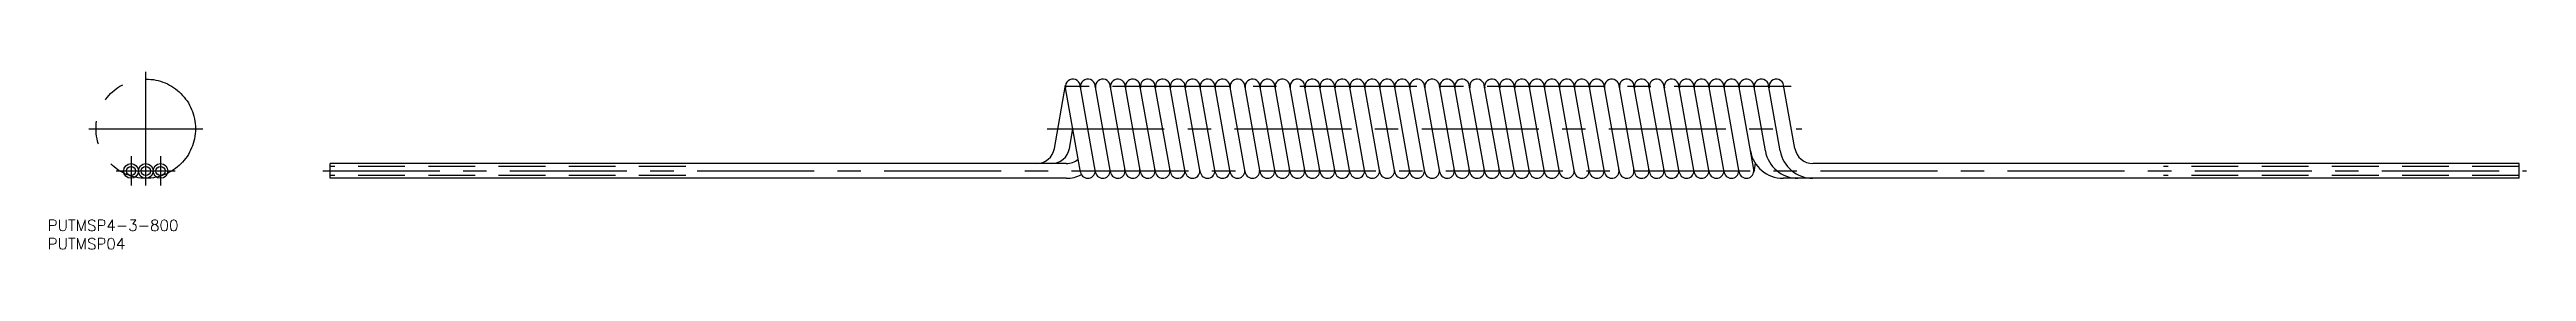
# Model space of a CAD drawing. Extents: x -26 to 646, y -21 to 27.
import ezdxf

# ---------------------------------------------------------------- set-up
doc = ezdxf.new("R2010")
doc.units = 0
for name, pattern in [('CENTER', [50.8, 31.75, -6.35, 6.35, -6.35]), ('DASHED', [19.05, 12.7, -6.35]), ('PHANTOM', [63.5, 31.75, -6.35, 6.35, -6.35, 6.35, -6.35])]:
    doc.linetypes.add(name, pattern=pattern)
doc.layers.get('0').update_dxf_attribs({"linetype": 'CONTINUOUS'})
doc.layers.add('CENTER', color=1, linetype='CENTER')
doc.styles.get("Standard").update_dxf_attribs({"font": 'txt.shx', "height": 3, "bigfont": 'bigfont.shx'})

msp = doc.modelspace()

# ---------------------------------------------------------------- linework, layer by layer
at = {"color": 7, "linetype": 'CONTINUOUS'}
for p, q in [((246.56, 6.13), (249.6, 23.35)), ((253.65, -0.35), (249.6, 22.65)), ((257.71, -0.35), (253.53, 23.35)), ((253.6, 23), (253.66, 23.35)), ((261.77, -0.35), (257.6, 23.35)), ((257.66, 23), (257.72, 23.35)), ((265.84, -0.35), (261.66, 23.35)), ((261.72, 23), (261.78, 23.35)), ((269.9, -0.35), (265.72, 23.35)), ((265.78, 23), (265.84, 23.35)), ((273.96, -0.35), (269.78, 23.35)), ((269.84, 23), (269.9, 23.35)), ((278.02, -0.35), (273.84, 23.35)), ((273.9, 23), (273.97, 23.35)), ((282.08, -0.35), (277.9, 23.35)), ((277.97, 23), (278.03, 23.35)), ((286.14, -0.35), (281.97, 23.35)), ((282.03, 23), (282.09, 23.35)), ((290.21, -0.35), (286.03, 23.35)), ((286.09, 23), (286.15, 23.35)), ((294.27, -0.35), (290.09, 23.35)), ((290.15, 23), (290.21, 23.35)), ((298.33, -0.35), (294.15, 23.35)), ((294.21, 23), (294.27, 23.35)), ((302.39, -0.35), (298.21, 23.35)), ((298.27, 23), (298.34, 23.35)), ((306.45, -0.35), (302.28, 23.35)), ((302.34, 23), (302.4, 23.35)), ((310.51, -0.35), (306.34, 23.35)), ((306.4, 23), (306.46, 23.35)), ((314.58, -0.35), (310.4, 23.35)), ((310.46, 23), (310.52, 23.35)), ((318.64, -0.35), (314.46, 23.35)), ((314.52, 23), (314.58, 23.35)), ((322.7, -0.35), (318.52, 23.35)), ((318.58, 23), (318.64, 23.35)), ((326.76, -0.35), (322.58, 23.35)), ((322.64, 23), (322.71, 23.35)), ((330.82, -0.35), (326.65, 23.35)), ((326.71, 23), (326.77, 23.35)), ((334.89, -0.35), (330.71, 23.35)), ((330.77, 23), (330.83, 23.35)), ((338.95, -0.35), (334.77, 23.35)), ((334.83, 23), (334.89, 23.35)), ((343.01, -0.35), (338.83, 23.35)), ((338.89, 23), (338.95, 23.35)), ((347.07, -0.35), (342.89, 23.35)), ((342.95, 23), (343.01, 23.35)), ((351.13, -0.35), (346.95, 23.35)), ((347.02, 23), (347.08, 23.35)), ((355.19, -0.35), (351.02, 23.35)), ((351.08, 23), (351.14, 23.35)), ((359.26, -0.35), (355.08, 23.35)), ((355.14, 23), (355.2, 23.35)), ((363.32, -0.35), (359.14, 23.35)), ((359.2, 23), (359.26, 23.35)), ((367.38, -0.35), (363.2, 23.35)), ((363.26, 23), (363.32, 23.35)), ((371.44, -0.35), (367.26, 23.35)), ((367.32, 23), (367.38, 23.35)), ((375.5, -0.35), (371.32, 23.35)), ((371.39, 23), (371.45, 23.35)), ((379.56, -0.35), (375.39, 23.35)), ((375.45, 23), (375.51, 23.35)), ((383.63, -0.35), (379.45, 23.35)), ((379.51, 23), (379.57, 23.35)), ((387.69, -0.35), (383.51, 23.35)), ((383.57, 23), (383.63, 23.35)), ((391.75, -0.35), (387.57, 23.35)), ((387.63, 23), (387.69, 23.35)), ((395.81, -0.35), (391.63, 23.35)), ((391.69, 23), (391.76, 23.35)), ((399.87, -0.35), (395.69, 23.35)), ((395.76, 23), (395.82, 23.35)), ((403.93, -0.35), (399.76, 23.35)), ((399.82, 23), (399.88, 23.35)), ((408, -0.35), (403.82, 23.35)), ((403.88, 23), (403.94, 23.35)), ((412.06, -0.35), (407.88, 23.35)), ((407.94, 23), (408, 23.35)), ((416.12, -0.35), (411.94, 23.35)), ((412, 23), (412.06, 23.35)), ((420.18, -0.35), (416, 23.35)), ((416.06, 23), (416.13, 23.35)), ((424.24, -0.35), (420.06, 23.35)), ((420.13, 23), (420.19, 23.35)), ((428.3, -0.35), (424.13, 23.35)), ((424.19, 23), (424.25, 23.35)), ((432.37, -0.35), (428.19, 23.35)), ((428.25, 23), (428.31, 23.35)), ((436.31, 0.35), (432.25, 23.35)), ((432.31, 23), (432.37, 23.35)), ((439.47, 5.44), (436.31, 23.35)), ((436.37, 23), (436.43, 23.35)), ((443.53, 5.44), (440.37, 23.35)), ((440.43, 23), (440.5, 23.35)), ((447.47, 6.13), (444.43, 23.35)), ((250.62, 6.13), (251.57, 11.48)), ((50, -2), (50, 2)), ((249.76, 2), (50, 2)), ((257.65, 0), (257.59, -0.35)), ((261.71, 0), (261.65, -0.35)), ((265.77, 0), (265.71, -0.35)), ((269.84, 0), (269.78, -0.35)), ((273.9, 0), (273.84, -0.35)), ((277.96, 0), (277.9, -0.35)), ((282.02, 0), (281.96, -0.35)), ((286.08, 0), (286.02, -0.35)), ((290.15, 0), (290.08, -0.35)), ((294.21, 0), (294.15, -0.35)), ((298.27, 0), (298.21, -0.35)), ((302.33, 0), (302.27, -0.35)), ((306.39, 0), (306.33, -0.35)), ((310.45, 0), (310.39, -0.35)), ((314.52, 0), (314.45, -0.35)), ((318.58, 0), (318.52, -0.35)), ((322.64, 0), (322.58, -0.35)), ((326.7, 0), (326.64, -0.35)), ((330.76, 0), (330.7, -0.35)), ((334.82, 0), (334.76, -0.35)), ((338.89, 0), (338.82, -0.35)), ((342.95, 0), (342.89, -0.35)), ((347.01, 0), (346.95, -0.35)), ((351.07, 0), (351.01, -0.35)), ((355.13, 0), (355.07, -0.35)), ((359.19, 0), (359.13, -0.35)), ((363.26, 0), (363.19, -0.35)), ((367.32, 0), (367.26, -0.35)), ((371.38, 0), (371.32, -0.35)), ((375.44, 0), (375.38, -0.35)), ((379.5, 0), (379.44, -0.35)), ((383.56, 0), (383.5, -0.35)), ((387.63, 0), (387.56, -0.35)), ((391.69, 0), (391.63, -0.35)), ((395.75, 0), (395.69, -0.35)), ((399.81, 0), (399.75, -0.35)), ((403.87, 0), (403.81, -0.35)), ((407.93, 0), (407.87, -0.35)), ((412, 0), (411.94, -0.35)), ((416.06, 0), (416, -0.35)), ((420.12, 0), (420.06, -0.35)), ((424.18, 0), (424.12, -0.35)), ((428.24, 0), (428.18, -0.35)), ((432.3, 0), (432.24, -0.35)), ((436.73, 2.08), (436.31, -0.35)), ((644, 2), (452.39, 2)), ((644, -2), (644, 2)), ((249.76, -2), (50, -2)), ((644, -2), (444.27, -2))]:
    msp.add_line(p, q, dxfattribs=at)
at = {"color": 3, "linetype": 'PHANTOM'}
msp.add_line((-15.5, 11.5), (15.5, 11.5), dxfattribs=at)
at = {"color": 3, "linetype": 'DASHED'}
for p, q in [((146.52, 1.25), (50, 1.25)), ((644, 1.25), (547.49, 1.25)), ((146.52, -1.25), (50, -1.25)), ((644, -1.25), (547.49, -1.25))]:
    msp.add_line(p, q, dxfattribs=at)
at = {"color": 3, "linetype": 'PHANTOM'}
msp.add_circle((0, 11.5), 13.5, dxfattribs=at)
at = {"color": 7, "linetype": 'CONTINUOUS'}
for centre, radius in [((-4, 0), 2), ((-4, 0), 1.25), ((0, 0), 2), ((0, 0), 1.25), ((4, 0), 2), ((4, 0), 1.25)]:
    msp.add_circle(centre, radius, dxfattribs=at)
for centre, radius, start, end in [((251.57, 23), 2, 10, 190), ((255.63, 23), 2, 10, 190), ((259.69, 23), 2, 10, 190), ((263.75, 23), 2, 10, 190), ((267.81, 23), 2, 10, 190), ((271.87, 23), 2, 10, 190), ((275.94, 23), 2, 10, 190), ((280, 23), 2, 10, 190), ((284.06, 23), 2, 10, 190), ((288.12, 23), 2, 10, 190), ((292.18, 23), 2, 10, 190), ((296.24, 23), 2, 10, 190), ((300.31, 23), 2, 10, 190), ((304.37, 23), 2, 10, 190), ((308.43, 23), 2, 10, 190), ((312.49, 23), 2, 10, 190), ((316.55, 23), 2, 10, 190), ((320.61, 23), 2, 10, 190), ((324.68, 23), 2, 10, 190), ((328.74, 23), 2, 10, 190), ((332.8, 23), 2, 10, 190), ((336.86, 23), 2, 10, 190), ((340.92, 23), 2, 10, 190), ((344.98, 23), 2, 10, 190), ((349.05, 23), 2, 10, 190), ((353.11, 23), 2, 10, 190), ((357.17, 23), 2, 10, 190), ((361.23, 23), 2, 10, 190), ((365.29, 23), 2, 10, 190), ((369.35, 23), 2, 10, 190), ((373.42, 23), 2, 10, 190), ((377.48, 23), 2, 10, 190), ((381.54, 23), 2, 10, 190), ((385.6, 23), 2, 10, 190), ((389.66, 23), 2, 10, 190), ((393.72, 23), 2, 10, 190), ((397.79, 23), 2, 10, 190), ((401.85, 23), 2, 10, 190), ((405.91, 23), 2, 10, 190), ((409.97, 23), 2, 10, 190), ((414.03, 23), 2, 10, 190), ((418.1, 23), 2, 10, 190), ((422.16, 23), 2, 10, 190), ((426.22, 23), 2, 10, 190), ((430.28, 23), 2, 10, 190), ((434.34, 23), 2, 10, 190), ((438.4, 23), 2, 10, 190), ((442.47, 23), 2, 10, 190), ((241.64, 7), 5, 270, 350), ((245.7, 7), 5, 270, 350), ((249.76, 7), 5, 270, 310.75368), ((255.62, 0), 2, 190, 10), ((259.68, 0), 2, 190, 10), ((263.74, 0), 2, 190, 10), ((267.81, 0), 2, 190, 10), ((271.87, 0), 2, 190, 10), ((275.93, 0), 2, 190, 10), ((279.99, 0), 2, 190, 10), ((284.05, 0), 2, 190, 10), ((288.11, 0), 2, 190, 10), ((292.18, 0), 2, 190, 10), ((296.24, 0), 2, 190, 10), ((300.3, 0), 2, 190, 10), ((304.36, 0), 2, 190, 10), ((308.42, 0), 2, 190, 10), ((312.48, 0), 2, 190, 10), ((316.55, 0), 2, 190, 10), ((320.61, 0), 2, 190, 10), ((324.67, 0), 2, 190, 10), ((328.73, 0), 2, 190, 10), ((332.79, 0), 2, 190, 10), ((336.85, 0), 2, 190, 10), ((340.92, 0), 2, 190, 10), ((344.98, 0), 2, 190, 10), ((349.04, 0), 2, 190, 10), ((353.1, 0), 2, 190, 10), ((357.16, 0), 2, 190, 10), ((361.22, 0), 2, 190, 10), ((365.29, 0), 2, 190, 10), ((369.35, 0), 2, 190, 10), ((373.41, 0), 2, 190, 10), ((377.47, 0), 2, 190, 10), ((381.53, 0), 2, 190, 10), ((385.6, 0), 2, 190, 10), ((389.66, 0), 2, 190, 10), ((393.72, 0), 2, 190, 10), ((397.78, 0), 2, 190, 10), ((401.84, 0), 2, 190, 10), ((405.9, 0), 2, 190, 10), ((409.97, 0), 2, 190, 10), ((414.03, 0), 2, 190, 10), ((418.09, 0), 2, 190, 10), ((422.15, 0), 2, 190, 10), ((426.21, 0), 2, 190, 10), ((430.27, 0), 2, 190, 10), ((434.34, 0), 2, 190, 10), ((444.27, 7), 9, 190, 270), ((448.33, 7), 9, 190, 270), ((452.39, 7), 9, 190, 270), ((452.39, 7), 5, 190, 270), ((249.76, 7), 9, 270, 297.30011)]:
    msp.add_arc(centre, radius, start, end, dxfattribs=at)
at = {"layer": 'CENTER', "color": 1, "linetype": 'CENTER'}
for p, q in [((0, -4), (0, 27)), ((446.5, 23), (247.53, 23)), ((244.62, 11.5), (449.41, 11.5)), ((-8, 0), (8, 0)), ((-4, 4), (-4, -4)), ((4, 4), (4, -4)), ((48, 0), (646, 0))]:
    msp.add_line(p, q, dxfattribs=at)

# ---------------------------------------------------------------- texts
at = {"color": 7, "linetype": 'CONTINUOUS'}
for s, p in [('PUTMSP4-3-800', (-26.63, -16.32)), ('PUTMSP04', (-26.63, -21.32))]:
    msp.add_text(s, height=3, dxfattribs=at).set_placement(p)

doc.saveas('drawing.dxf')
